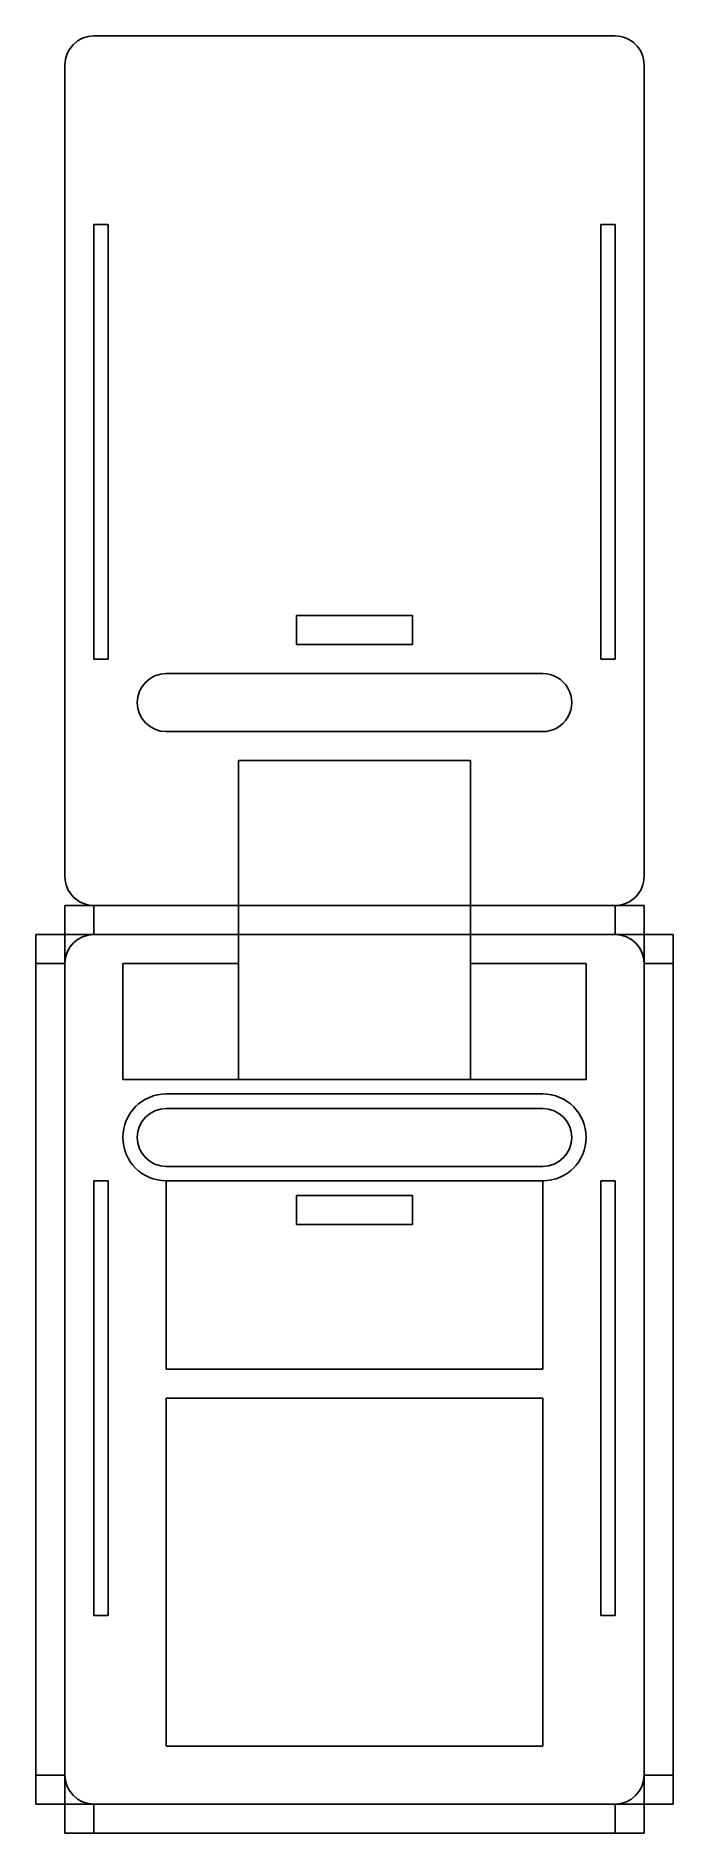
# Model space of a CAD drawing. Header units: millimetres. Extents: x -110 to 110, y -160 to 460.
import ezdxf

# ---------------------------------------------------------------- set-up
doc = ezdxf.new("R2010")
doc.units = ezdxf.units.MM
for name, color, linetype in [('Shape2DView', 7, 'CONTINUOUS'), ('Shape2DView001', 7, 'CONTINUOUS'), ('Shape2DView002', 7, 'CONTINUOUS'), ('Shape2DView003', 7, 'CONTINUOUS'), ('Shape2DView004', 7, 'CONTINUOUS'), ('Shape2DView005', 7, 'CONTINUOUS')]:
    doc.layers.add(name, color=color, linetype=linetype)

msp = doc.modelspace()

# ---------------------------------------------------------------- linework, layer by layer
at = {"layer": 'Shape2DView'}
for p, q in [((-90, 150), (-40, 150)), ((-40, 140), (-40, 150)), ((40, 150), (90, 150)), ((40, 150), (40, 140)), ((-100, -140), (-100, 140)), ((-80, 140), (-40, 140)), ((-80, 100), (-80, 140)), ((-40, 140), (-40, 100)), ((80, 140), (40, 140)), ((40, 140), (40, 100)), ((80, 100), (80, 140)), ((100, 140), (100, -140)), ((-40, 100), (-80, 100)), ((40, 100), (-40, 100)), ((40, 100), (80, 100)), ((65, 95), (-65, 95)), ((-65, 90), (65, 90)), ((65, 70), (-65, 70)), ((-90, -85), (-90, 65)), ((-90, 65), (-85, 65)), ((-85, 65), (-85, -85)), ((-65, 0), (-65, 65)), ((-65, 65), (65, 65)), ((65, 65), (65, 0)), ((90, 65), (85, 65)), ((85, 65), (85, -85)), ((90, -85), (90, 65)), ((-20, 60), (-20, 50)), ((20, 60), (-20, 60)), ((20, 50), (20, 60)), ((-20, 50), (20, 50)), ((65, 0), (-65, 0)), ((-65, -130), (-65, -10)), ((-65, -10), (65, -10)), ((65, -10), (65, -130)), ((-85, -85), (-90, -85)), ((85, -85), (90, -85)), ((65, -130), (-65, -130)), ((90, -150), (-90, -150))]:
    msp.add_line(p, q, dxfattribs=at)
for centre, radius, start, end in [((-90, 140), 10, 90, 180), ((90, 140), 10, 0, 90), ((-65, 80), 15, 90, -90), ((65, 80), 15, -90, 90), ((-65, 80), 10, 90, -90), ((65, 80), 10, -90, 90), ((-90, -140), 10, 180, -90), ((90, -140), 10, -90, 0)]:
    msp.add_arc(centre, radius, start, end, dxfattribs=at)
at = {"layer": 'Shape2DView001'}
for p, q in [((-100, 150), (-110, 150)), ((-110, 140), (-110, -140)), ((-100, 140), (-110, 140)), ((-100, 140), (-100, -140)), ((-100, 140), (-100, 140)), ((-100, -65), (-100, 85)), ((-100, 85), (-100, -65)), ((-100, 85), (-100, 85)), ((-100, 85), (-100, 85)), ((-100, -60), (-100, -50)), ((-100, -50), (-100, -50)), ((-100, -60), (-100, -60)), ((-100, -65), (-100, -65)), ((-100, -65), (-100, -65)), ((-100, -70), (-100, -70)), ((-100, -70), (-100, -70)), ((-100, -90), (-100, -90)), ((-100, -90), (-100, -90)), ((-100, -150), (-100, -100)), ((-100, -100), (-100, -100)), ((-100, -140), (-110, -140)), ((-100, -140), (-100, -140)), ((-100, -150), (-110, -150)), ((-110, -150), (-100, -150)), ((-100, -150), (-100, -150))]:
    msp.add_line(p, q, dxfattribs=at)
for centre, start_param, end_param in [((-110, 140), 0, -4.71239), ((-100, 140), 0, -4.71239), ((-100, 140), -1.5708, 0), ((-100, -80), 0, -3.14159), ((-100, -80), -3.14159, 0), ((-110, -140), -4.71239, -3.14159), ((-100, -140), -4.71239, -3.14159), ((-100, -140), -3.14159, -1.5708)]:
    msp.add_ellipse(centre, major_axis=(0, 10), ratio=0.00000017, start_param=start_param, end_param=end_param, dxfattribs=at)
at = {"layer": 'Shape2DView002'}
for p, q in [((-100, -150), (-100, -160)), ((-90, -150), (90, -150)), ((-90, -150), (-90, -160)), ((90, -150), (90, -160)), ((100, -150), (100, -160)), ((-90, -160), (90, -160))]:
    msp.add_line(p, q, dxfattribs=at)
for points in [[(-90, -150), (-91.1196, -150), (-92.2252, -150), (-93.3028, -150), (-94.3388, -150), (-95.3203, -150), (-96.2349, -150), (-97.0711, -150), (-97.8183, -150), (-98.4672, -150), (-99.0097, -150), (-99.4388, -150), (-99.7493, -150), (-99.9371, -150), (-100, -150)], [(100, -150), (99.9371, -150), (99.7493, -150), (99.4388, -150), (99.0097, -150), (98.4672, -150), (97.8183, -150), (97.0711, -150), (96.2349, -150), (95.3203, -150), (94.3388, -150), (93.3028, -150), (92.2252, -150), (91.1196, -150), (90, -150)], [(-90, -160), (-91.1196, -160), (-92.2252, -160), (-93.3028, -160), (-94.3388, -160), (-95.3203, -160), (-96.2349, -160), (-97.0711, -160), (-97.8183, -160), (-98.4672, -160), (-99.0097, -160), (-99.4388, -160), (-99.7493, -160), (-99.9371, -160), (-100, -160)], [(100, -160), (99.9371, -160), (99.7493, -160), (99.4388, -160), (99.0097, -160), (98.4672, -160), (97.8183, -160), (97.0711, -160), (96.2349, -160), (95.3203, -160), (94.3388, -160), (93.3028, -160), (92.2252, -160), (91.1196, -160), (90, -160)]]:
    msp.add_open_spline(points, degree=1, dxfattribs=at)
at = {"layer": 'Shape2DView003'}
for p, q in [((-100, 160), (-100, 150)), ((-90, 160), (-40, 160)), ((-90, 160), (-90, 150)), ((-40, 150), (-40, 160)), ((40, 160), (-40, 160)), ((40, 160), (90, 160)), ((40, 150), (40, 160)), ((90, 160), (90, 150)), ((100, 160), (100, 150)), ((100, 160), (100, 150)), ((-90, 150), (-40, 150)), ((40, 150), (-40, 150)), ((40, 150), (90, 150))]:
    msp.add_line(p, q, dxfattribs=at)
for points, knots in [([(-90, 160), (-91.1196, 160), (-92.2252, 160), (-93.3028, 160), (-94.3388, 160), (-95.3203, 160), (-96.2349, 160), (-97.0711, 160), (-97.8183, 160), (-98.4672, 160), (-99.0097, 160), (-99.4388, 160), (-99.7493, 160), (-99.9371, 160), (-100, 160)], [1.5708, 1.5708, 1.683, 1.7952, 1.9074, 2.0196, 2.1318, 2.24399, 2.35619, 2.46839, 2.58059, 2.69279, 2.80499, 2.91719, 3.02939, 3.14159, 3.14159]), ([(100, 160), (99.9371, 160), (99.7493, 160), (99.4388, 160), (99.0097, 160), (98.4672, 160), (97.8183, 160), (97.0711, 160), (96.2349, 160), (95.3203, 160), (94.3388, 160), (93.3028, 160), (92.2252, 160), (91.1196, 160), (90, 160)], [0, 0, 0.1122, 0.224399, 0.336599, 0.448799, 0.560999, 0.673198, 0.785398, 0.897598, 1.0098, 1.122, 1.2342, 1.3464, 1.4586, 1.5708, 1.5708]), ([(-90, 150), (-91.1196, 150), (-92.2252, 150), (-93.3028, 150), (-94.3388, 150), (-95.3203, 150), (-96.2349, 150), (-97.0711, 150), (-97.8183, 150), (-98.4672, 150), (-99.0097, 150), (-99.4388, 150), (-99.7493, 150), (-99.9371, 150), (-100, 150)], [1.5708, 1.5708, 1.683, 1.7952, 1.9074, 2.0196, 2.1318, 2.24399, 2.35619, 2.46839, 2.58059, 2.69279, 2.80499, 2.91719, 3.02939, 3.14159, 3.14159]), ([(100, 150), (99.9371, 150), (99.7493, 150), (99.4388, 150), (99.0097, 150), (98.4672, 150), (97.8183, 150), (97.0711, 150), (96.2349, 150), (95.3203, 150), (94.3388, 150), (93.3028, 150), (92.2252, 150), (91.1196, 150), (90, 150)], [0, 0, 0.1122, 0.224399, 0.336599, 0.448799, 0.560999, 0.673198, 0.785398, 0.897598, 1.0098, 1.122, 1.2342, 1.3464, 1.4586, 1.5708, 1.5708])]:
    msp.add_open_spline(points, degree=1, knots=knots, dxfattribs=at)
at = {"layer": 'Shape2DView004'}
for p, q in [((110, 150), (100, 150)), ((100, 140), (100, -140)), ((110, 140), (100, 140)), ((110, 140), (110, -140)), ((110, 140), (110, 140)), ((110, -65), (110, 85)), ((110, 85), (110, -65)), ((110, 85), (110, 85)), ((110, 85), (110, 85)), ((110, -60), (110, -50)), ((110, -50), (110, -50)), ((110, -60), (110, -60)), ((110, -65), (110, -65)), ((110, -65), (110, -65)), ((110, -70), (110, -70)), ((110, -70), (110, -70)), ((110, -90), (110, -90)), ((110, -90), (110, -90)), ((110, -150), (110, -100)), ((110, -100), (110, -100)), ((110, -140), (100, -140)), ((110, -140), (110, -140)), ((110, -150), (100, -150)), ((100, -150), (110, -150)), ((110, -150), (110, -150))]:
    msp.add_line(p, q, dxfattribs=at)
for centre, start_param, end_param in [((100, 140), 0, -4.71239), ((110, 140), 0, -4.71239), ((110, 140), -1.5708, 0), ((110, -80), 0, -3.14159), ((110, -80), -3.14159, 0), ((100, -140), -4.71239, -3.14159), ((110, -140), -4.71239, -3.14159), ((110, -140), -3.14159, -1.5708)]:
    msp.add_ellipse(centre, major_axis=(0, 10), ratio=0.00000017, start_param=start_param, end_param=end_param, dxfattribs=at)
at = {"layer": 'Shape2DView005'}
for p, q in [((90, 460), (-90, 460)), ((-100, 450), (-100, 170)), ((100, 170), (100, 450)), ((-90, 395), (-90, 245)), ((-85, 395), (-90, 395)), ((-85, 245), (-85, 395)), ((85, 245), (85, 395)), ((85, 395), (90, 395)), ((90, 395), (90, 245)), ((-20, 260), (-20, 250)), ((20, 260), (-20, 260)), ((20, 250), (20, 260)), ((-20, 250), (20, 250)), ((-90, 245), (-85, 245)), ((90, 245), (85, 245)), ((-65, 240), (65, 240)), ((65, 220), (-65, 220)), ((-40, 210), (-40, 160)), ((40, 210), (-40, 210)), ((40, 160), (40, 210)), ((-90, 160), (-40, 160)), ((40, 160), (90, 160))]:
    msp.add_line(p, q, dxfattribs=at)
for centre, start_param, end_param in [((-90, 450), -3.14159, -1.5708), ((90, 450), -4.71239, -3.14159), ((-65, 230), -3.14159, 0), ((65, 230), 0, -3.14159), ((-90, 170), -1.5708, 0), ((90, 170), -6.28319, -4.71239)]:
    msp.add_ellipse(centre, major_axis=(0, -10), ratio=1, start_param=start_param, end_param=end_param, dxfattribs=at)

doc.saveas('drawing.dxf')
